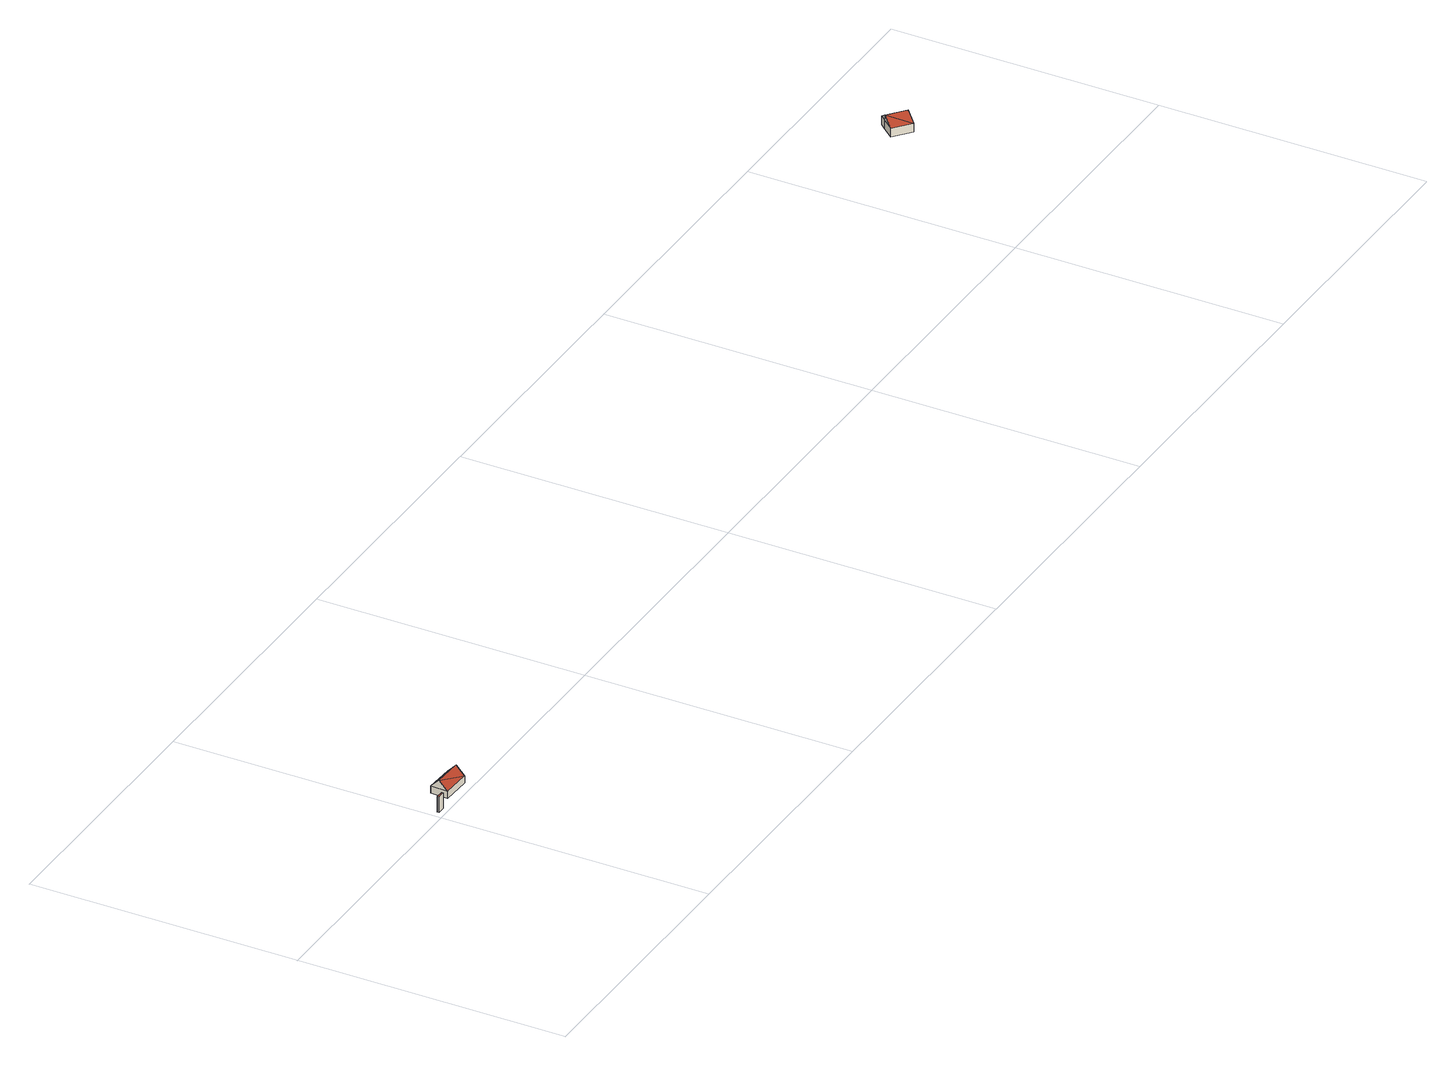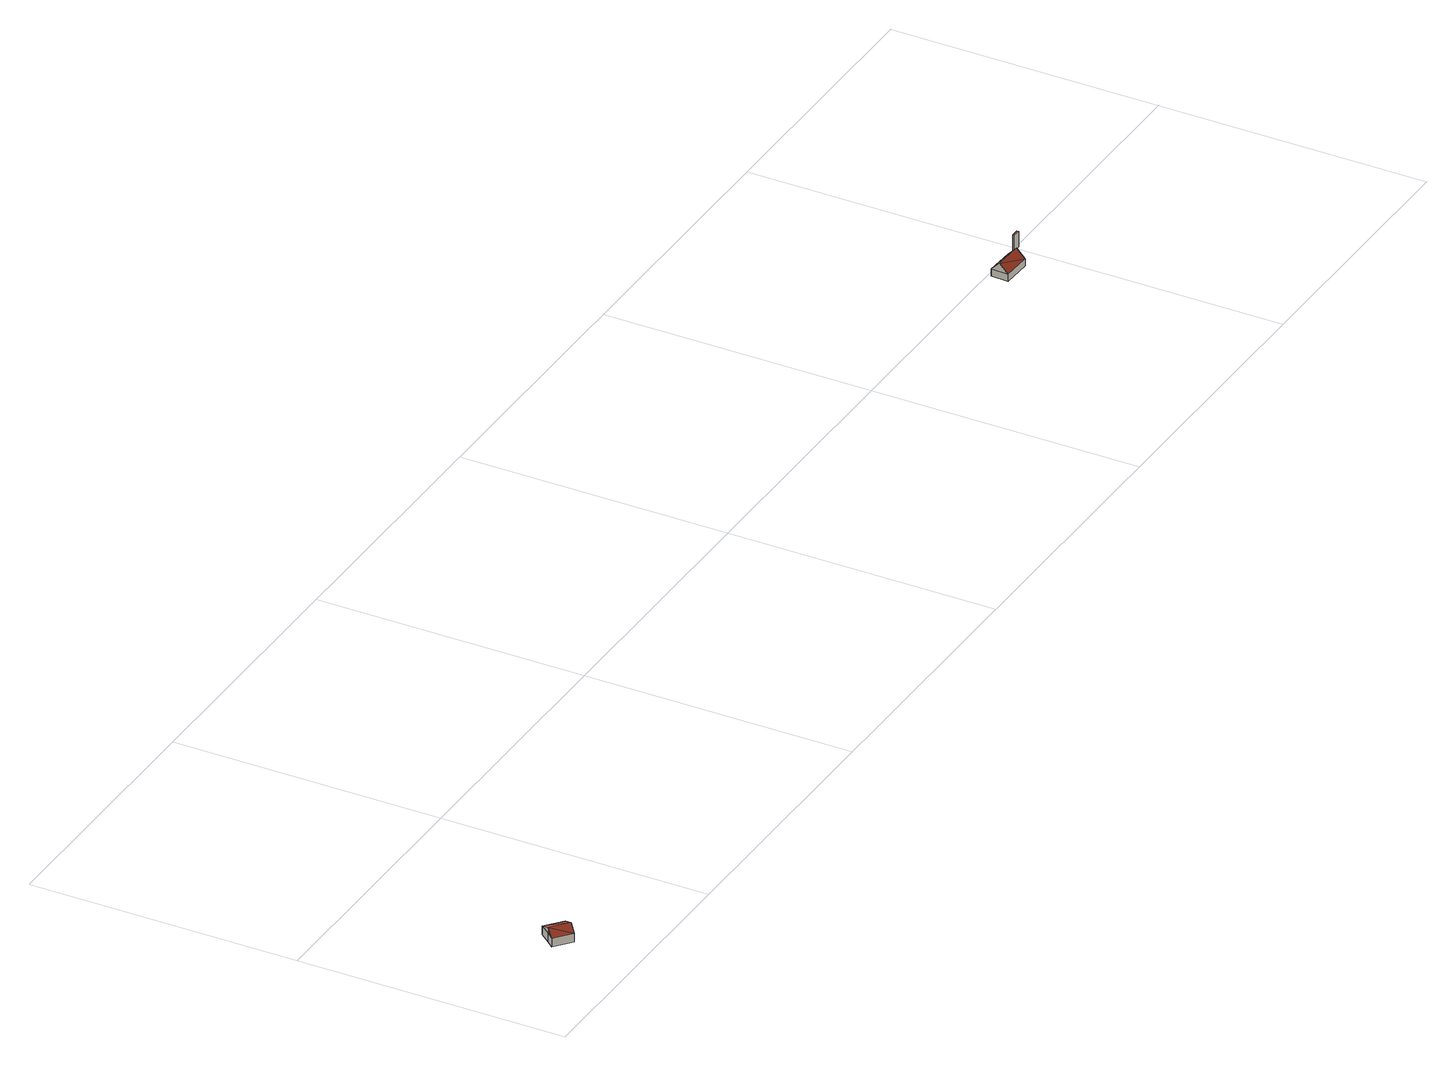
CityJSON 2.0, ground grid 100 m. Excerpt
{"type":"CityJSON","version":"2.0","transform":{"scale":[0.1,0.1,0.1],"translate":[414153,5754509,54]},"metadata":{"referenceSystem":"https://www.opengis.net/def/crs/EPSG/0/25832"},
"CityObjects":{
"building1":{"type":"Building","attributes":{"Gemeindeschluessel":"05515000","Geometrietyp2DReferenz":"3000","function":"51009_1610","roofType":"9999","measuredHeight":6},"geometry":[{"type":"Solid","lod":"2","boundaries":[[[[0,1,2,3]],[[1,4,5,2]],[[0,6,4,1]],[[3,7,6,0]],[[2,5,7,3]],[[4,6,7,5]]]],"semantics":{"surfaces":[{"type":"RoofSurface"},{"type":"WallSurface"},{"type":"GroundSurface"}],"values":[[0,1,1,1,1,2]]}}]},
"building2":{"type":"Building","attributes":{"Gemeindeschluessel":"05515000","Geometrietyp2DReferenz":"3000","function":"31001_2460","roofType":"3100","measuredHeight":5.96},"geometry":[{"type":"Solid","lod":"2","boundaries":[[[[8,9,10,11]],[[12,13,9,8]],[[14,15,13,12]],[[11,10,15,14]],[[8,16,12]],[[14,17,11]],[[11,17,16]],[[16,8,11]],[[17,14,12]],[[12,16,17]],[[9,13,15,10]]]],"semantics":{"surfaces":[{"type":"WallSurface"},{"type":"RoofSurface"},{"type":"GroundSurface"}],"values":[[0,0,0,0,0,0,1,1,1,1,2]]}}]},
"building3":{"type":"Building","attributes":{"Gemeindeschluessel":"05515000","Geometrietyp2DReferenz":"3000","function":"31001_2700","roofType":"3100","measuredHeight":5.53},"geometry":[{"type":"Solid","lod":"2","boundaries":[[[[18,19,20,21]],[[22,23,19,18]],[[24,25,23,22]],[[26,27,25,24]],[[28,29,27,26]],[[21,20,29,28]],[[30,21,28,31]],[[32,33,31,28]],[[31,33,22]],[[24,22,33]],[[32,28,26]],[[33,32,26,24]],[[30,31,22,18]],[[30,18,21]],[[19,23,25,27,29,20]]]],"semantics":{"surfaces":[{"type":"WallSurface"},{"type":"RoofSurface"},{"type":"GroundSurface"}],"values":[[0,0,0,0,0,0,1,1,1,1,0,0,0,0,2]]}}]}
},
"vertices":[
[37,10,76],[37,17,76],[9,18,76],[9,11,76],[37,17,16],[9,18,16],[37,10,16],[9,11,16],
[100,27,42],[100,27,15],[209,23,15],[209,23,42],[102,92,42],[102,92,15],[212,88,42],[212,88,15],[101,60,75],[211,56,75],
[4508,672,34],[4508,672,1],[4529,696,1],[4529,696,34],[4476,633,34],[4476,633,1],[4414,686,34],[4414,686,1],[4447,725,34],[4447,725,1],[4468,749,34],[4468,749,1],[4508,672,56],[4508,671,57],[4447,725,56],[4446,724,57]
]}
